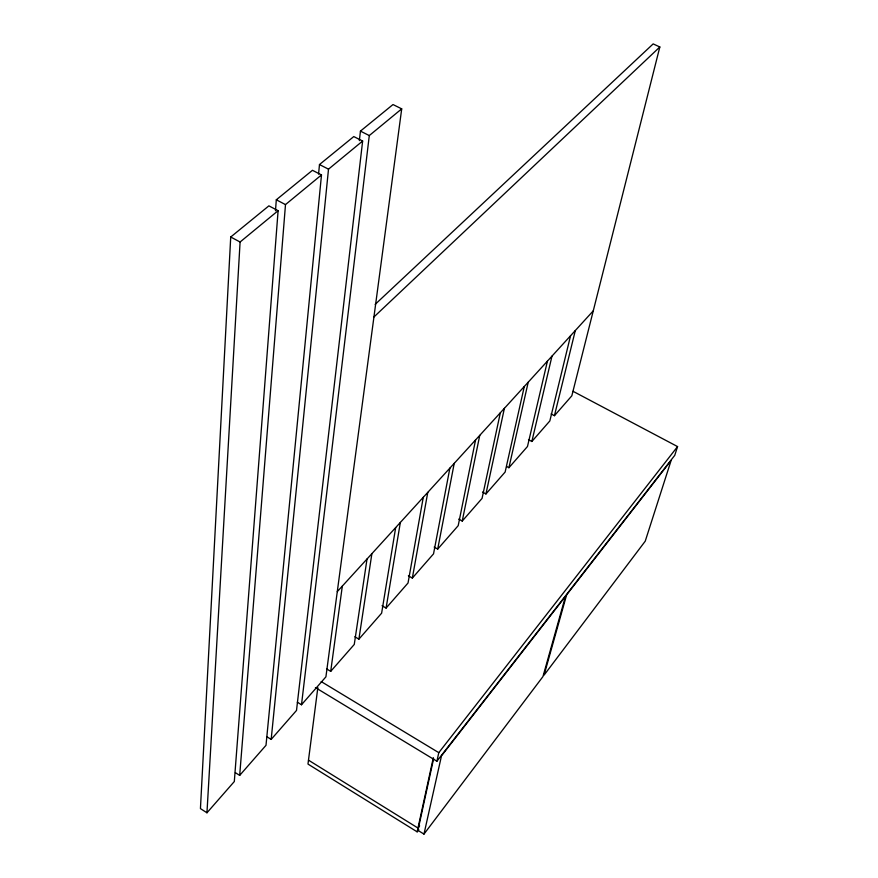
<?xml version="1.0" encoding="UTF-8"?>
<svg xmlns="http://www.w3.org/2000/svg" width="878" height="878" viewBox="0 0 878 878"><rect width="100%" height="100%" fill="white"/><g stroke="black" fill="none" stroke-linecap="round" stroke-linejoin="round"><path stroke-width="1.32" d="M230.727 237.016L200.436 808.605L206.956 812.787L234.316 781.53L278.106 210.698L268.887 205.858L230.727 237.016L240.089 242.01L206.956 812.787M275.483 210.742L276.307 199.8L312.447 170.299L321.491 174.941L266.001 745.312L239.683 775.395L235.381 772.684M239.683 775.395L285.493 204.596L321.491 174.941M318.571 174.085L319.482 164.548L353.768 136.573L362.636 141.04L296.512 710.445L271.17 739.408L266.934 736.785M271.17 739.408L328.504 169.169L362.636 141.04M359.354 140.634L360.441 131.118L392.993 104.548L401.707 108.861L325.914 676.839L301.494 704.76L297.313 702.202M301.494 704.76L369.287 135.563L401.707 108.861M317.836 687.65L307.98 764.079L417.149 831.839L418.806 829.655M326.583 668.882L330.71 671.363L342.321 586.098M367.026 559.001L354.262 644.452L330.71 671.363M354.822 636.748L358.893 639.162L371.877 553.689M395.671 527.59L381.623 613.184L358.893 639.162M382.062 605.732L386.09 608.081L400.346 522.465M423.273 497.31L408.029 583.003L386.09 608.081M408.369 575.792L412.342 578.075L427.773 492.371M449.876 468.128L433.534 553.853L412.342 578.075M434.182 547.082L437.705 549.09L454.222 463.364M475.558 439.966L458.195 525.67L437.705 549.09M458.744 519.107L462.234 521.06L479.75 435.367M500.339 412.77L482.055 498.419L462.234 521.06M482.505 492.042L485.951 493.952L504.389 408.336M417.149 831.839L433.337 757.659M433.633 758.57L417.928 830.358L423.975 834.1L542.955 676.587L565.487 596.316L441.502 755.804L423.975 834.1M315.411 687.573L436.904 761.226L438.791 752.665L677.564 446.584L573.049 391.314M524.287 386.507L505.135 472.035L485.951 493.952M506.639 466.481L508.911 467.722L528.205 382.215M547.433 361.11L527.48 446.496L508.911 467.722M528.501 439.669L531.859 441.491L551.977 356.139M570.557 335.747L549.837 420.946L531.859 441.491M551.121 413.922L554.435 415.7L575.309 330.545M375.147 304.381L653.166 43.9L659.828 46.984L571.83 395.813L554.435 415.7M677.564 446.584L674.754 455.331L436.904 761.226M419.629 825.858L417.972 828.042L308.485 760.161M337.284 591.629L593.265 310.845M373.94 316.969L659.828 46.984M240.089 242.01L278.106 210.698M360.441 131.118L369.287 135.563M319.482 164.548L328.504 169.169M276.307 199.8L285.493 204.596M321.183 681.569L438.791 752.665M566.628 594.856L544.053 675.138L645.242 541.166L671.143 460.39L566.628 594.856"/></g></svg>
